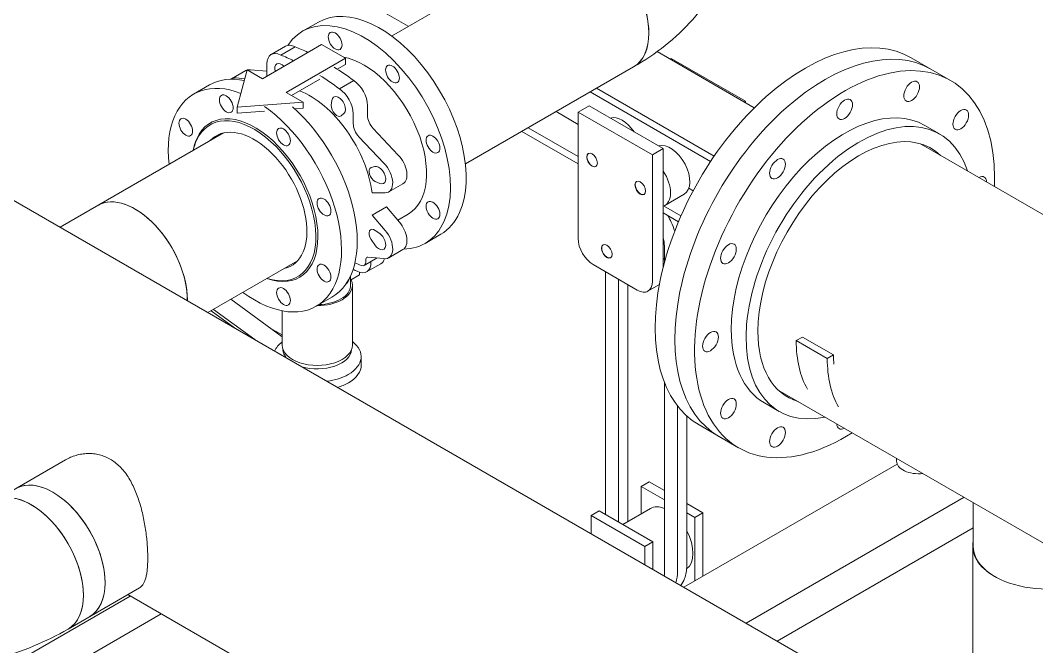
# Model space of a CAD drawing. Header units: millimetres. Extents: x -312439 to 477422, y -331570 to 212570.
# Drawn here: x 414332 to 415040, y 107746 to 108183 of the extents above; entities that cross this region are included whole.
import ezdxf

# ---------------------------------------------------------------- set-up
doc = ezdxf.new("R2010")
doc.units = ezdxf.units.MM

msp = doc.modelspace()

# ---------------------------------------------------------------- linework, layer by layer
at = {"color": 0, "linetype": 'Continuous', "lineweight": 0, "extrusion": (8.40036e-17, 0.816497, 0.57735)}
for p, q in [((414602.168, 108178.731), (413524.831, 108800.731)), ((414590.464, 108171.973), (414707.733, 108239.678)), ((414528.448, 108175.308), (414539.447, 108181.659)), ((414541.743, 108166.043), (414500.467, 108142.212)), ((414506.612, 108159.1), (414516.572, 108164.85)), ((414513.276, 108158.683), (414523.236, 108164.433)), ((414558.352, 108156.454), (414541.743, 108166.043)), ((414517.075, 108132.623), (414558.352, 108156.454)), ((414558.352, 108156.454), (414558.352, 108152.182)), ((414843.476, 108121.915), (414775.673, 108161.061)), ((414784.668, 108155.868), (414785.487, 108156.341)), ((414837.251, 108126.455), (414785.487, 108156.341)), ((414952.84, 108156.823), (414980.381, 108140.923)), ((414478.92, 108142.117), (414488.88, 108147.867)), ((414489.781, 108148.382), (414482.755, 108122.397)), ((414500.467, 108142.212), (414489.781, 108148.382)), ((414503.626, 108147.346), (414492.138, 108148.455)), ((414503.626, 108152.5), (414503.626, 108145.636)), ((414552.605, 108148.864), (414558.352, 108152.182)), ((414641.997, 108082.714), (414759.266, 108150.419)), ((414488.092, 108142.134), (414482.178, 108142.704)), ((414520.775, 108130.487), (414540.42, 108141.829)), ((414554.136, 108135.092), (414564.096, 108140.843)), ((414463.494, 108137.807), (414452.495, 108131.456)), ((414815.442, 108088.098), (414733.382, 108135.476)), ((414528.82, 108125.842), (414517.075, 108132.623)), ((414548.481, 108123.689), (414548.864, 108127.055)), ((414813.019, 108084.497), (414729.052, 108132.975)), ((414836.432, 108125.982), (414837.251, 108126.455)), ((414837.251, 108125.509), (414837.251, 108126.455)), ((414482.755, 108122.397), (414528.82, 108125.842)), ((414482.755, 108122.397), (414482.755, 108118.125)), ((414482.755, 108118.125), (414501.992, 108119.564)), ((414522.997, 108121.135), (414528.82, 108121.57)), ((414528.82, 108125.842), (414528.82, 108121.57)), ((414573.746, 108116.653), (414573.746, 108123.517)), ((414720.62, 108110.342), (414705.235, 108119.225)), ((414728.224, 108123.28), (414720.62, 108118.89)), ((414779.988, 108093.394), (414728.224, 108123.28)), ((414557.347, 108118.1), (414555.421, 108116.363)), ((414563.786, 108110.903), (414563.786, 108117.767)), ((414720.62, 108118.89), (414720.62, 108030.683)), ((414772.384, 108089.004), (414720.62, 108118.89)), ((414595.194, 108088.955), (414577.744, 108107.421)), ((414720.62, 108082.841), (414681.419, 108105.474)), ((414720.62, 108087.841), (414685.749, 108107.974)), ((414962.315, 108109.632), (414972.621, 108103.681)), ((414359.397, 108038.566), (414473.384, 108104.377)), ((414585.234, 108083.205), (414567.784, 108101.671)), ((414779.988, 108093.394), (414772.384, 108089.004)), ((414779.988, 108010.87), (414779.988, 108093.394)), ((416576.351, 107163.2), (414959.327, 108096.79)), ((415214.527, 107544.857), (414269.002, 108090.756)), ((414772.384, 108000.797), (414772.384, 108089.004)), ((414576.316, 108080.172), (414578.784, 108080.971)), ((414582.298, 108069.147), (414579.191, 108070.498)), ((414576.921, 108062.526), (414586.029, 108062.568)), ((414588.492, 108063.203), (414598.452, 108068.954)), ((414800.832, 108064.032), (414797.811, 108065.776)), ((414794.551, 108061.581), (414781.111, 108053.822)), ((414576.921, 108046.971), (414586.88, 108052.721)), ((414586.88, 108052.721), (414595.988, 108042.161)), ((414790.586, 108042.446), (414779.988, 108048.565)), ((414792.301, 108046.457), (414780.257, 108053.41)), ((414586.029, 108036.411), (414576.921, 108046.971)), ((414594.794, 108043.546), (414602.09, 108047.758)), ((414579.191, 108036.377), (414582.298, 108034.14)), ((414578.784, 108026.374), (414576.316, 108030.022)), ((414613.878, 108027.34), (414624.877, 108033.69)), ((414598.452, 108023.03), (414588.492, 108017.279)), ((414780.902, 108023.956), (414780.902, 108014.344)), ((414462.464, 107979.061), (414524.917, 108015.118)), ((414580.49, 108017.15), (414571.489, 108011.953)), ((414572.631, 108014.476), (414572.631, 108016.241)), ((414573.141, 108007.42), (414583.1, 108013.17)), ((414573.964, 108017.78), (414585.234, 108016.692)), ((414780.902, 108016.723), (414779.988, 108016.195)), ((414568.097, 108005.299), (414568.097, 108007.154)), ((414731.122, 108012.493), (414761.882, 107994.734)), ((414739.758, 107838.307), (414739.758, 108007.507)), ((414561.957, 108001.755), (414568.097, 108005.299)), ((414561.957, 107998.069), (414561.957, 108004.773)), ((414748.812, 107833.079), (414748.812, 108002.28)), ((414563.182, 107998.069), (414563.182, 107956.354)), ((414755.214, 107833.349), (414755.214, 107998.583)), ((414776.912, 107998.388), (414769.308, 107993.998)), ((414478.515, 107988.328), (414514.19, 107962.095)), ((414548.923, 107989.838), (414537.924, 107983.488)), ((414464.698, 107980.351), (414481.028, 107968.342)), ((414495.087, 107960.226), (414466.391, 107981.328)), ((414514.19, 107980.293), (414514.19, 107956.354)), ((414505.499, 107968.485), (414514.19, 107963.468)), ((414877.036, 107962.029), (414872.706, 107959.529)), ((414872.706, 107959.529), (414894.357, 107947.028)), ((414877.036, 107962.029), (414898.688, 107949.528)), ((414894.357, 107947.028), (414898.688, 107949.528)), ((414569.305, 107948.4), (414569.349, 107942.542)), ((414780.902, 107929.991), (414780.902, 107798.665)), ((416187.923, 107158.488), (414860.179, 107925.061)), ((414789.956, 107913.869), (414789.956, 107798.665)), ((414850.552, 107916.052), (414860.858, 107910.102)), ((414796.358, 107906.934), (414796.358, 107802.361)), ((414804.945, 107900.662), (414832.486, 107884.762)), ((414363.212, 107876.343), (414313.444, 107847.609)), ((414943.134, 107873.318), (414794.375, 107787.432)), ((414942.66, 107875.5), (414942.66, 107877.441)), ((414764.587, 107857.805), (414770.256, 107861.079)), ((414764.587, 107857.805), (414780.902, 107848.386)), ((414764.587, 107838.76), (414764.587, 107857.805)), ((414780.902, 107854.932), (414770.256, 107861.079)), ((414989.771, 107850.241), (414837.678, 107762.43)), ((414807.69, 107839.466), (414796.358, 107846.009)), ((414996.125, 107846.573), (414996.125, 107815.983)), ((414729.616, 107837.615), (414735.286, 107840.888)), ((414729.616, 107837.615), (414767.05, 107816.002)), ((414729.616, 107824.82), (414729.616, 107837.615)), ((414772.72, 107819.276), (414735.286, 107840.888)), ((414771.017, 107842.473), (414751.78, 107831.366)), ((414796.358, 107839.462), (414802.021, 107836.193)), ((414802.021, 107836.193), (414807.69, 107839.466)), ((414802.021, 107836.193), (414802.021, 107791.846)), ((414807.69, 107795.119), (414807.69, 107839.466)), ((414996.125, 107828.909), (414859.33, 107749.93)), ((414767.05, 107816.002), (414772.72, 107819.276)), ((414767.05, 107816.002), (414767.05, 107803.207)), ((414772.72, 107799.934), (414772.72, 107819.276)), ((414995.757, 107671.164), (414995.757, 107816.195)), ((414414.746, 107787.084), (414364.977, 107758.35)), ((414408.286, 107781.369), (413967.015, 107526.601)), ((414537.156, 107706.966), (414406.566, 107782.362)), ((414429.938, 107768.868), (413988.667, 107514.1))]:
    msp.add_line(p, q, dxfattribs=at)
at = {"color": 0, "linetype": 'Continuous', "lineweight": 0}
for centre, major_axis, ratio, start_param, end_param in [((414733.499, 108195.049), (-25.767, 44.629), 0.5773503, 3.1415927, 6.2831853), ((414733.499, 108195.049), (-25.767, 44.629), 0.5773503, 3.9269908, 6.2831853), ((414582.162, 108107.674), (42.715, -73.984), 0.5773503, 0.3926991, 3.1415927), ((414571.163, 108101.324), (42.715, -73.984), 0.5773503, 0.3926991, 3.4255664), ((414878.893, 108028.743), (73.947, 128.08), 0.5773503, 0, 3.1415927), ((414733.499, 108195.049), (-25.767, 44.629), 0.5773503, 3.1415927, 3.9269908), ((414892.663, 108020.792), (73.947, 128.08), 0.5773503, 0, 3.1415927), ((414523.78, 108152.365), (-7.208, 12.485), 0.5773503, 5.5512125, 6.2831853), ((414538.542, 108050.655), (-65.168, 112.875), 0.5773503, 5.5671652, 5.6646456), ((414513.82, 108146.614), (-7.208, 12.485), 0.5773503, 5.5512125, 7.0685835), ((414528.583, 108044.904), (-65.168, 112.875), 0.5773503, 5.5671652, 5.6646456), ((414571.163, 108101.324), (30.926, -53.566), 0.5773503, 0, 2.6888799), ((414495.657, 108136.128), (-6.778, 11.739), 0.5773503, 6.1623921, 6.2831853), ((414495.657, 108136.128), (-6.778, 11.739), 0.5773503, 5.8737687, 6.1403201), ((414513.82, 108146.614), (-3.368, 5.834), 0.5773503, 5.1515825, 7.4147881), ((414548.789, 108044.739), (-65.168, 112.875), 0.5773503, 5.3309287, 5.4805243), ((414906.434, 108012.842), (73.947, 128.08), 0.5773503, 5.4977871, 10.2608355), ((414506.209, 108063.822), (-42.715, 73.984), 0.5773503, 5.8082041, 6.2831853), ((414485.698, 108130.378), (-6.778, 11.739), 0.5773503, 5.8737687, 6.3559681), ((414497.131, 108149.387), (4.593, -7.955), 0.5773503, 0.5395028, 0.7853982), ((414538.829, 108038.988), (-65.168, 112.875), 0.5773503, 5.3309287, 5.4805243), ((414563.552, 108129.403), (-7.208, 12.485), 0.5773503, 3.9269908, 5.4443618), ((414495.209, 108057.472), (-42.715, 73.984), 0.5773503, 5.6617842, 6.6758844), ((414533.706, 108079.698), (-30.926, 53.566), 0.5773503, 4.0816104, 5.6662445), ((414553.592, 108123.652), (-7.208, 12.485), 0.5773503, 3.9269908, 5.4443618), ((414553.592, 108123.652), (3.368, -5.834), 0.5773503, 0.1227671, 3.8042253), ((414495.209, 108057.472), (-42.715, 73.984), 0.5773503, 2.2183358, 5.3852759), ((414506.209, 108063.822), (-42.715, 73.984), 0.5773503, 3.1415927, 5.2424255), ((414552.349, 108120.905), (-2.756, 4.773), 0.5773503, 0.6626327, 3.2643597), ((414906.434, 108012.842), (55.882, 96.79), 0.5773503, 0, 2.3561945), ((414495.209, 108057.472), (-42.715, 73.984), 0.5773503, 0.3926991, 0.9232568), ((414494.517, 108057.072), (-30.589, 52.982), 0.5773503, 2.5724111, 6.6758844), ((414495.209, 108057.472), (-31.079, 53.831), 0.5773503, 2.548228, 6.6758844), ((414580.241, 108112.903), (-4.593, 7.955), 0.5773503, 0.7853982, 1.961584), ((414751.35, 108097.569), (-9.565, 16.568), 0.5773503, 4.8397676, 6.1558067), ((414916.74, 108006.892), (55.882, 96.79), 0.5773503, 5.8034634, 9.9044999), ((414494.517, 108057.072), (-26.18, 45.345), 0.5773503, 2.9636533, 6.4611246), ((414570.281, 108107.153), (-4.593, 7.955), 0.5773503, 0.7853982, 1.961584), ((414916.74, 108006.892), (50.064, 86.713), 0.5773503, 6.1431715, 8.6393798), ((414495.209, 108057.472), (-31.079, 53.831), 0.5773503, 0.3926991, 0.5933646), ((414494.517, 108057.072), (-30.589, 52.982), 0.5773503, 0.3926991, 0.5691816), ((414784.986, 108078.149), (-9.565, 16.568), 0.5773503, 3.1415927, 6.1558067), ((414591.674, 108080.693), (-6.778, 11.739), 0.5773503, 3.1415927, 5.1218056), ((414730.49, 108085.525), (2.615, -4.529), 0.5773503, 3.1766272, 3.9269908), ((414730.49, 108085.525), (2.615, -4.529), 0.5773503, 3.9269908, 6.2481507), ((414578.714, 108075.24), (-2.756, 4.773), 0.5773503, 6.1604198, 8.7621469), ((414581.714, 108074.942), (3.368, -5.834), 0.5773503, 5.6205542, 9.3020125), ((414581.714, 108074.942), (-6.778, 11.739), 0.5773503, 2.8230854, 5.1218056), ((414771.546, 108070.39), (-9.565, 16.568), 0.5773503, 3.030117, 4.8238646), ((414764.125, 108066.106), (2.615, -4.529), 0.5773503, 3.1766272, 3.9269908), ((414999.968, 108066.845), (3.889, 6.735), 0.5773503, 5.5185696, 7.047801), ((414906.434, 108012.842), (73.947, 128.08), 0.5773503, 5.4471278, 5.4977871), ((414764.125, 108066.106), (2.615, -4.529), 0.5773503, 3.9269908, 6.2481507), ((414411.656, 108009.232), (25.767, -44.629), 0.5773503, 0.7654983, 3.1415927), ((414411.656, 108009.232), (25.767, -44.629), 0.5773503, 0.7853982, 3.1415927), ((414582.162, 108107.674), (42.715, -73.984), 0.5773503, 0, 0.3926991), ((414591.674, 108034.769), (6.778, -11.739), 0.5773503, 0, 1.8893036), ((414571.163, 108101.324), (42.715, -73.984), 0.5773503, 5.9753277, 6.6758844), ((414578.714, 108032.186), (-2.756, 4.773), 0.5773503, 5.3750216, 7.9767487), ((414581.714, 108029.018), (3.368, -5.834), 0.5773503, 4.8351561, 8.5166143), ((414581.714, 108029.018), (6.778, -11.739), 0.5773503, 5.8737687, 8.1724889), ((414731.122, 108024.62), (-7.426, 12.862), 0.5773503, 0.7853982, 2.3561945), ((414740.783, 108021.935), (2.615, -4.529), 0.5773503, 3.1766272, 3.9269908), ((414740.783, 108021.935), (2.615, -4.529), 0.5773503, 3.9269908, 6.2481507), ((414538.423, 108237.973), (129.351, -224.043), 0.5773503, 5.6433419, 5.6673391), ((414565.939, 108019.894), (7.202, -12.474), 0.5773503, 5.5507149, 7.1196252), ((414568.734, 108016.726), (2.756, -4.773), 0.5773503, 5.6411446, 7.0685835), ((414574.796, 108014.991), (-1.531, 2.652), 0.5773503, 5.8923976, 7.0685835), ((414575.898, 108025.644), (7.202, -12.474), 0.5773503, 0, 0.4962001), ((414546.047, 108230.83), (130.135, -225.4), 0.5773503, 5.5936799, 5.6090261), ((414538.686, 107998.069), (-24.496, 0), 0.5773503, 2.3561945, 3.4177719), ((414551.216, 108011.393), (7.202, -12.474), 0.5773503, 0.0592775, 0.5701311), ((414761.882, 108006.86), (7.426, -12.862), 0.5773503, 5.4977871, 7.0685835), ((414538.686, 107998.069), (23.271, 0), 0.5773503, 5.4977871, 6.2831853), ((414769.486, 108011.25), (7.426, -12.862), 0.5773503, 0, 0.0508153), ((414411.656, 108009.232), (25.767, -44.629), 0.5773503, 0.7654983, 0.7853982), ((414538.686, 107998.069), (-24.496, 0), 0.5773503, 1.570744, 2.3561945), ((414538.686, 107998.069), (23.271, 0), 0.5773503, 4.7664529, 5.4977871), ((414906.434, 108012.842), (55.882, 96.79), 0.5773503, 2.3561945, 3.1415927), ((414916.74, 108006.892), (50.064, 86.713), 0.5773503, 2.3561945, 3.2816065), ((414538.686, 107948.17), (-30.619, -0.23), 0.572296, 5.6354081, 6.0369924), ((414538.686, 107956.354), (-24.496, 0), 0.5773503, 0, 3.1415927), ((414538.686, 107948.17), (-30.619, -0.23), 0.572296, 2.3518741, 3.780767), ((414947.144, 108002.506), (-52.636, -91.168), 0.5773503, 5.4977871, 5.9592776), ((414538.686, 107953.62), (-23.922, 0), 0.5773503, 0.0236802, 0.4695386), ((414538.686, 107953.62), (-23.922, 0), 0.5773503, 1.1012578, 3.1179125), ((414968.796, 107990.005), (49.574, 85.864), 0.5773503, 2.3561945, 2.437614), ((414538.73, 107942.312), (30.619, 0.23), 0.572296, 5.4934667, 6.2831853), ((414968.796, 107990.005), (-52.636, -91.168), 0.5773503, 5.4977871, 5.9592776), ((414538.686, 107948.17), (-30.619, -0.23), 0.572296, 1.7909162, 2.3518741), ((414538.73, 107942.312), (30.619, 0.23), 0.572296, 5.1891459, 5.4934667), ((414906.434, 107904.837), (3.889, 6.735), 0.5773503, 2.376977, 3.9062084), ((414957.97, 107875.5), (-15.31, 0), 0.5773503, 0, 1.7716405), ((414354.308, 107811.696), (-25.767, 44.629), 0.5773503, 3.1415927, 6.2831853), ((414354.308, 107811.696), (25.767, -44.629), 0.5773503, 0.7853982, 3.1415927), ((414339.211, 107802.98), (-25.767, 44.629), 0.5773503, 3.1415927, 6.2831853), ((414339.211, 107802.98), (25.767, -44.629), 0.5773503, 0.7853982, 3.1415927), ((414783.304, 107821.192), (-12.286, 21.281), 0.5773503, 5.6364718, 6.2831853), ((414783.304, 107821.192), (-12.286, 21.281), 0.5773503, 3.2006795, 4.6477169), ((415047.29, 107816.195), (51.533, 0), 0.5773503, 3.0220016, 3.9320413), ((415047.658, 107815.983), (-51.533, 0), 0.5773503, 0, 2.3760943), ((414354.308, 107811.696), (25.767, -44.629), 0.5773503, 0, 0.7853982), ((414339.211, 107802.98), (25.767, -44.629), 0.5773503, 0, 0.7853982)]:
    msp.add_ellipse(centre, major_axis=major_axis, ratio=ratio, start_param=start_param, end_param=end_param, dxfattribs=at)
for centre, major_axis in [((414551.195, 108168.519), (3.399, -5.887)), ((414591.132, 108145.461), (3.399, -5.887)), ((414953.201, 108133.378), (3.889, 6.735)), ((414475.241, 108124.667), (-3.399, 5.887)), ((414906.434, 108120.847), (3.889, 6.735)), ((414987.437, 108113.612), (3.889, 6.735)), ((414447.001, 108108.363), (-3.399, 5.887)), ((414515.178, 108101.609), (-3.399, 5.887)), ((414619.372, 108096.549), (3.399, -5.887)), ((414730.307, 108085.419), (-2.615, 4.529)), ((414859.666, 108079.376), (3.889, 6.735)), ((414763.942, 108066), (-2.615, 4.529)), ((414543.418, 108052.697), (-3.399, 5.887)), ((414619.372, 108050.433), (3.399, -5.887)), ((414740.6, 108021.829), (-2.615, 4.529)), ((414825.43, 108020.077), (3.889, 6.735)), ((414543.418, 108006.581), (-3.399, 5.887)), ((414515.178, 107990.277), (-3.399, 5.887)), ((414812.899, 107958.84), (3.889, 6.735)), ((414825.43, 107912.072), (3.889, 6.735)), ((414859.666, 107892.306), (3.889, 6.735))]:
    msp.add_ellipse(centre, major_axis=major_axis, ratio=0.5773503, dxfattribs=at)
for points, knots in [([(414759.266, 108150.419), (414774.761, 108159.366), (414788.839, 108170.251), (414812.04, 108196.54), (414821.269, 108212.03), (414830.103, 108242.853), (414831.272, 108257.344), (414827.732, 108284.83), (414823.325, 108297.755), (414809.798, 108322.738), (414800.139, 108334.386), (414780.026, 108352.588), (414769.995, 108359.714), (414759.266, 108365.909)], [3.1415927, 3.1415927, 3.1415927, 3.1415927, 3.4557519, 3.4557519, 3.7629874, 3.7629874, 4.0012097, 4.0012097, 4.2299678, 4.2299678, 4.4948589, 4.4948589, 4.712389, 4.712389, 4.712389, 4.712389]), ([(414783.199, 108046.711), (414784.064, 108045.229), (414784.859, 108043.706), (414786.522, 108040.118), (414787.331, 108038.036), (414787.986, 108035.95)], [8.63152827, 8.63152827, 8.63152827, 8.63152827, 8.79390439, 8.79390439, 9.00785292, 9.00785292, 9.00785292, 9.00785292]), ([(414779.988, 108030.953), (414780.058, 108030.667), (414780.124, 108030.383), (414780.667, 108027.917), (414780.902, 108025.83), (414780.902, 108023.956)], [9.10463814, 9.10463814, 9.10463814, 9.10463814, 9.14132215, 9.14132215, 9.42477796, 9.42477796, 9.42477796, 9.42477796]), ([(414363.212, 107876.343), (414364.325, 107876.985), (414365.498, 107877.576), (414367.937, 107878.627), (414369.203, 107879.086), (414371.804, 107879.851), (414373.138, 107880.157), (414375.842, 107880.597), (414377.212, 107880.731), (414379.958, 107880.816), (414381.335, 107880.767), (414384.066, 107880.48), (414385.419, 107880.242), (414388.072, 107879.579), (414389.372, 107879.155), (414391.894, 107878.13), (414393.115, 107877.531), (414395.458, 107876.178), (414396.61, 107875.408), (414398.85, 107873.683), (414399.938, 107872.729), (414402.031, 107870.651), (414403.036, 107869.527), (414404.953, 107867.131), (414405.865, 107865.859), (414407.589, 107863.193), (414408.402, 107861.798), (414409.929, 107858.915), (414410.644, 107857.427), (414411.976, 107854.392), (414412.594, 107852.844), (414413.738, 107849.725), (414414.263, 107848.154), (414415.227, 107845.031), (414415.682, 107843.423), (414416.534, 107840.14), (414416.931, 107838.465), (414417.662, 107835.081), (414417.997, 107833.371), (414418.602, 107829.951), (414418.873, 107828.24), (414419.352, 107824.849), (414419.559, 107823.167), (414419.913, 107819.864), (414420.058, 107818.242), (414420.288, 107815.088), (414420.373, 107813.556), (414420.485, 107810.607), (414420.512, 107809.19), (414420.512, 107806.494), (414420.485, 107805.176), (414420.373, 107802.634), (414420.288, 107801.41), (414420.058, 107799.081), (414419.913, 107797.976), (414419.559, 107795.906), (414419.352, 107794.94), (414418.873, 107793.161), (414418.602, 107792.346), (414417.997, 107790.874), (414417.662, 107790.216), (414416.931, 107789.058), (414416.534, 107788.558), (414415.682, 107787.71), (414415.227, 107787.362), (414414.746, 107787.084)], [194.3395013, 194.3395013, 194.3395013, 194.3395013, 202.454607, 202.454607, 210.5697127, 210.5697127, 218.6848184, 218.6848184, 226.7999241, 226.7999241, 234.9150297, 234.9150297, 243.0301354, 243.0301354, 251.1452411, 251.1452411, 259.2603468, 259.2603468, 267.3754524, 267.3754524, 275.4905581, 275.4905581, 283.6056638, 283.6056638, 291.7207695, 291.7207695, 299.8358751, 299.8358751, 307.9509808, 307.9509808, 316.0660865, 316.0660865, 324.1811922, 324.1811922, 332.2698582, 332.2698582, 340.3585242, 340.3585242, 348.4471902, 348.4471902, 356.5358562, 356.5358562, 364.6245222, 364.6245222, 372.7131882, 372.7131882, 380.8018541, 380.8018541, 388.8905201, 388.8905201, 396.9791861, 396.9791861, 405.0678521, 405.0678521, 413.1565181, 413.1565181, 421.2451841, 421.2451841, 429.3338501, 429.3338501, 437.4225161, 437.4225161, 445.5111821, 445.5111821, 453.5998481, 453.5998481, 453.5998481, 453.5998481]), ([(414796.358, 107802.361), (414796.358, 107799.204), (414795.894, 107796.197), (414794.22, 107791.738), (414793.33, 107790.113), (414792.194, 107788.691)], [3.14159265, 3.14159265, 3.14159265, 3.14159265, 3.48384094, 3.48384094, 3.70457774, 3.70457774, 3.70457774, 3.70457774]), ([(414094.806, 107758.35), (414110.301, 107749.404), (414127.271, 107742.389), (414163.051, 107731.863), (414181.87, 107728.367), (414220.159, 107724.865), (414239.625, 107724.865), (414277.914, 107728.367), (414296.732, 107731.863), (414332.513, 107742.389), (414349.482, 107749.404), (414364.977, 107758.35)], [1.5707963, 1.5707963, 1.5707963, 1.5707963, 1.8849556, 1.8849556, 2.1991149, 2.1991149, 2.5132741, 2.5132741, 2.8274334, 2.8274334, 3.1415927, 3.1415927, 3.1415927, 3.1415927])]:
    msp.add_open_spline(points, degree=3, knots=knots, dxfattribs=at)
for points in [[(414780.902, 107798.665), (414780.902, 107797.47), (414780.807, 107796.362), (414780.634, 107795.365)], [(414789.956, 107798.665), (414789.956, 107795.842), (414789.584, 107793.141), (414788.779, 107790.662)]]:
    msp.add_open_spline(points, degree=3, dxfattribs=at)

doc.saveas('drawing.dxf')
